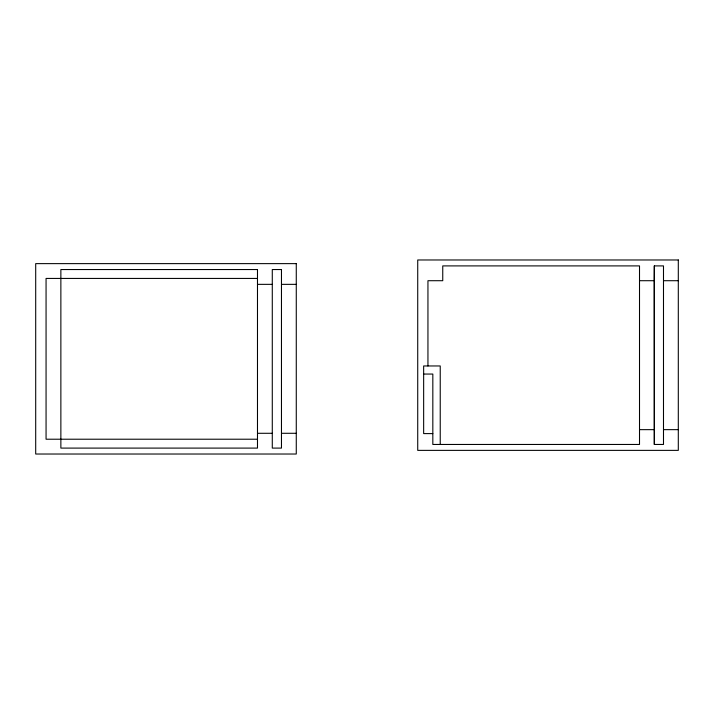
<?xml version="1.0" encoding="UTF-8"?>
<svg xmlns="http://www.w3.org/2000/svg" width="714" height="714" viewBox="0 0 714 714"><rect width="100%" height="100%" fill="white"/><g stroke="black" fill="none" stroke-linecap="round" stroke-linejoin="round"><path stroke-width="1.07" d="M654.22 280.709L654.319 265.903L663.493 265.903L663.493 444.456L654.319 444.456L654.22 280.709L639.512 280.709M257.486 278.433L46.062 278.433L46.062 439.217L257.486 439.217M663.493 280.709L678.3 280.709M257.486 284.351L272.284 284.351M281.468 284.351L296.274 284.351M423.652 374.056L432.827 374.056L432.827 444.456L639.512 444.456L639.512 265.903L442.751 265.903L442.751 280.709L427.945 280.709L427.945 365.961M639.512 429.649L654.22 429.649M663.493 429.649L678.3 429.649M257.486 433.291L272.284 433.291M281.468 433.291L296.274 433.291M432.827 433.603L423.652 433.603L423.652 365.961L440.235 365.961L440.235 444.456M654.319 265.903L654.319 444.456M678.3 259.976L417.726 259.976L417.726 450.373L678.3 450.373L678.3 259.976M296.274 263.627L35.7 263.627L35.7 454.024L296.274 454.024L296.274 263.627M257.486 269.544L60.868 269.544L60.868 448.097L257.486 448.097L257.486 269.544M281.468 269.544L272.284 269.544L272.284 448.097L281.468 448.097L281.468 269.544"/></g></svg>
